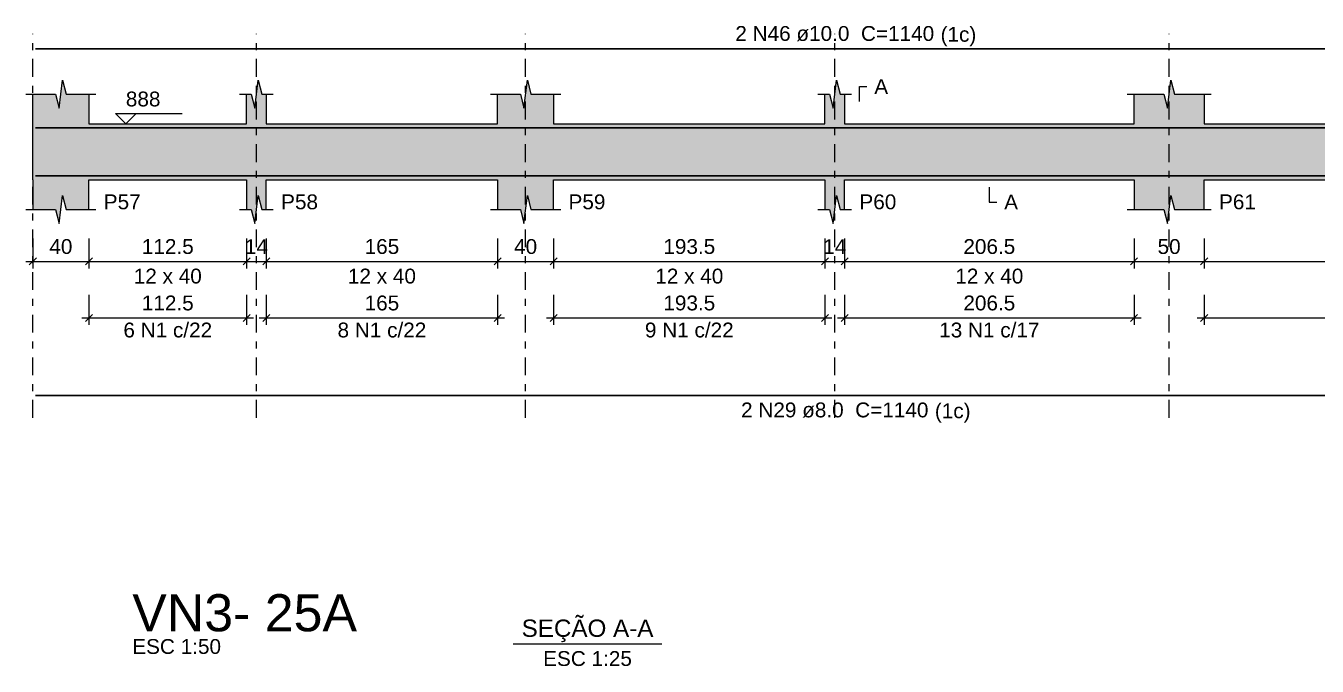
# Model space of a CAD drawing. Header units: millimetres. Extents: x -8 to 605, y -494 to 220.
# Drawn here: x 249.85 to 268.28, y -482.57 to -473.44 of the extents above; entities that cross this region are included whole.
import ezdxf

# ---------------------------------------------------------------- set-up
doc = ezdxf.new("R2010")
doc.units = ezdxf.units.MM
doc.header["$MEASUREMENT"] = 0
doc.linetypes.add('DASHDOT', pattern=[2.54, 1.27, -0.635, 0, -0.635])
doc.linetypes.add('NULL', pattern=[0])
for name, color, linetype, lineweight in [('Descrição da armadura', 7, 'Continuous', 0), ('DT-Barras na forma', 7, 'Continuous', 30), ('DT-Barras rebatidas', 7, 'Continuous', 30), ('DT-Cotas', 7, 'Continuous', 5), ('DT-Forma', 5, 'Continuous', 5), ('DT-Hachura forma vigas', 252, 'Continuous', 5), ('DT-Pontilhado', 9, 'DASHDOT', 5), ('DT-Textos', 7, 'Continuous', 5), ('DT-Título', 5, 'Continuous', 20)]:
    doc.layers.add(name, color=color, linetype=linetype, lineweight=lineweight)
doc.styles.add('Arial', font='arial.ttf')
doc.dimstyles.new('UM_50.000000', dxfattribs={"dimtxt": 0.18, "dimasz": 0.1, "dimexe": 0.1, "dimexo": 0.2, "dimgap": 0, "dimtad": 1, "dimtih": 1, "dimtoh": 1, "dimdec": 1, "dimlfac": 50, "dimzin": 0, "dimdsep": 46, "dimtxsty": 'Standard', "dimcen": 0.09, "dimdle": 0.1, "dimadec": 1, "dimazin": 2, "dimtfac": 1, "dimtdec": 4, "dimtofl": 0, "dimtmove": 0, "dimatfit": 3, "dimfxl": 1, "dimtolj": 1, "dimarcsym": 0})

# ---------------------------------------------------------------- blocks, each defined once
blk = doc.blocks.new('_Oblique')
at = {"color": 0, "linetype": 'ByBlock', "lineweight": -2}
blk.add_line((-0.5, -0.5), (0.5, 0.5), dxfattribs=at)
blk = doc.blocks.new('*D4621')
at = {"layer": 'Defpoints', "color": 0, "transparency": 16777216}
for p in [(249.953, -476.269), (250.753, -476.269), (250.753, -476.799)]:
    blk.add_point(p, dxfattribs=at)
at = {"layer": 'DT-Cotas', "color": 0, "lineweight": -2, "transparency": 16777216}
for p, q in [((249.953, -476.469), (249.953, -476.899)), ((250.753, -476.469), (250.753, -476.899)), ((249.853, -476.799), (250.853, -476.799))]:
    blk.add_line(p, q, dxfattribs=at)
at = {"layer": 'DT-Cotas', "color": 0, "lineweight": -2, "transparency": 16777216, "xscale": 0.1, "yscale": 0.1, "zscale": 0.1, "rotation": 180}
blk.add_blockref('_Oblique', (249.953, -476.799), dxfattribs=at)
at = {"layer": 'DT-Cotas', "color": 0, "lineweight": -2, "transparency": 16777216, "xscale": 0.1, "yscale": 0.1, "zscale": 0.1}
blk.add_blockref('_Oblique', (250.753, -476.799), dxfattribs=at)
at = {"layer": 'DT-Cotas', "color": 7, "transparency": 16777216, "insert": (250.353, -476.587), "char_height": 0.2118, "attachment_point": 5, "rotation": 0.0057, "style": 'Arial'}
blk.add_mtext('\\A1;40', dxfattribs=at)
blk = doc.blocks.new('*D4622')
at = {"layer": 'Defpoints', "color": 0, "transparency": 16777216}
for p in [(250.753, -476.269), (253.003, -476.269), (253.003, -476.799)]:
    blk.add_point(p, dxfattribs=at)
at = {"layer": 'DT-Cotas', "color": 0, "lineweight": -2, "transparency": 16777216}
for p, q in [((250.753, -476.469), (250.753, -476.899)), ((253.003, -476.469), (253.003, -476.899)), ((250.653, -476.799), (253.103, -476.799))]:
    blk.add_line(p, q, dxfattribs=at)
at = {"layer": 'DT-Cotas', "color": 0, "lineweight": -2, "transparency": 16777216, "xscale": 0.1, "yscale": 0.1, "zscale": 0.1, "rotation": 180}
blk.add_blockref('_Oblique', (250.753, -476.799), dxfattribs=at)
at = {"layer": 'DT-Cotas', "color": 0, "lineweight": -2, "transparency": 16777216, "xscale": 0.1, "yscale": 0.1, "zscale": 0.1}
blk.add_blockref('_Oblique', (253.003, -476.799), dxfattribs=at)
at = {"layer": 'DT-Cotas', "color": 7, "transparency": 16777216, "insert": (251.878, -476.587), "char_height": 0.2118, "attachment_point": 5, "rotation": 0.0057, "style": 'Arial'}
blk.add_mtext('\\A1;112.5', dxfattribs=at)
blk = doc.blocks.new('*D4623')
at = {"layer": 'Defpoints', "color": 0, "transparency": 16777216}
for p in [(253.003, -476.269), (253.283, -476.269), (253.283, -476.799)]:
    blk.add_point(p, dxfattribs=at)
at = {"layer": 'DT-Cotas', "color": 0, "lineweight": -2, "transparency": 16777216}
for p, q in [((253.003, -476.469), (253.003, -476.899)), ((253.283, -476.469), (253.283, -476.899)), ((252.903, -476.799), (253.383, -476.799))]:
    blk.add_line(p, q, dxfattribs=at)
at = {"layer": 'DT-Cotas', "color": 0, "lineweight": -2, "transparency": 16777216, "xscale": 0.1, "yscale": 0.1, "zscale": 0.1, "rotation": 180}
blk.add_blockref('_Oblique', (253.003, -476.799), dxfattribs=at)
at = {"layer": 'DT-Cotas', "color": 0, "lineweight": -2, "transparency": 16777216, "xscale": 0.1, "yscale": 0.1, "zscale": 0.1}
blk.add_blockref('_Oblique', (253.283, -476.799), dxfattribs=at)
at = {"layer": 'DT-Cotas', "color": 7, "transparency": 16777216, "insert": (253.143, -476.587), "char_height": 0.2118, "attachment_point": 5, "rotation": 0.0057, "style": 'Arial'}
blk.add_mtext('\\A1;14', dxfattribs=at)
blk = doc.blocks.new('*D4624')
at = {"layer": 'Defpoints', "color": 0, "transparency": 16777216}
for p in [(253.283, -476.269), (256.583, -476.269), (256.583, -476.799)]:
    blk.add_point(p, dxfattribs=at)
at = {"layer": 'DT-Cotas', "color": 0, "lineweight": -2, "transparency": 16777216}
for p, q in [((253.283, -476.469), (253.283, -476.899)), ((256.583, -476.469), (256.583, -476.899)), ((253.183, -476.799), (256.683, -476.799))]:
    blk.add_line(p, q, dxfattribs=at)
at = {"layer": 'DT-Cotas', "color": 0, "lineweight": -2, "transparency": 16777216, "xscale": 0.1, "yscale": 0.1, "zscale": 0.1, "rotation": 180}
blk.add_blockref('_Oblique', (253.283, -476.799), dxfattribs=at)
at = {"layer": 'DT-Cotas', "color": 0, "lineweight": -2, "transparency": 16777216, "xscale": 0.1, "yscale": 0.1, "zscale": 0.1}
blk.add_blockref('_Oblique', (256.583, -476.799), dxfattribs=at)
at = {"layer": 'DT-Cotas', "color": 7, "transparency": 16777216, "insert": (254.933, -476.587), "char_height": 0.2118, "attachment_point": 5, "style": 'Arial'}
blk.add_mtext('\\A1;165', dxfattribs=at)
blk = doc.blocks.new('*D4625')
at = {"layer": 'Defpoints', "color": 0, "transparency": 16777216}
for p in [(256.583, -476.269), (257.383, -476.269), (257.383, -476.799)]:
    blk.add_point(p, dxfattribs=at)
at = {"layer": 'DT-Cotas', "color": 0, "lineweight": -2, "transparency": 16777216}
for p, q in [((256.583, -476.469), (256.583, -476.899)), ((257.383, -476.469), (257.383, -476.899)), ((256.483, -476.799), (257.483, -476.799))]:
    blk.add_line(p, q, dxfattribs=at)
at = {"layer": 'DT-Cotas', "color": 0, "lineweight": -2, "transparency": 16777216, "xscale": 0.1, "yscale": 0.1, "zscale": 0.1, "rotation": 180}
blk.add_blockref('_Oblique', (256.583, -476.799), dxfattribs=at)
at = {"layer": 'DT-Cotas', "color": 0, "lineweight": -2, "transparency": 16777216, "xscale": 0.1, "yscale": 0.1, "zscale": 0.1}
blk.add_blockref('_Oblique', (257.383, -476.799), dxfattribs=at)
at = {"layer": 'DT-Cotas', "color": 7, "transparency": 16777216, "insert": (256.983, -476.587), "char_height": 0.2118, "attachment_point": 5, "rotation": 0.0057, "style": 'Arial'}
blk.add_mtext('\\A1;40', dxfattribs=at)
blk = doc.blocks.new('*D4626')
at = {"layer": 'Defpoints', "color": 0, "transparency": 16777216}
for p in [(257.383, -476.269), (261.253, -476.269), (261.253, -476.799)]:
    blk.add_point(p, dxfattribs=at)
at = {"layer": 'DT-Cotas', "color": 0, "lineweight": -2, "transparency": 16777216}
for p, q in [((257.383, -476.469), (257.383, -476.899)), ((261.253, -476.469), (261.253, -476.899)), ((257.283, -476.799), (261.353, -476.799))]:
    blk.add_line(p, q, dxfattribs=at)
at = {"layer": 'DT-Cotas', "color": 0, "lineweight": -2, "transparency": 16777216, "xscale": 0.1, "yscale": 0.1, "zscale": 0.1, "rotation": 180}
blk.add_blockref('_Oblique', (257.383, -476.799), dxfattribs=at)
at = {"layer": 'DT-Cotas', "color": 0, "lineweight": -2, "transparency": 16777216, "xscale": 0.1, "yscale": 0.1, "zscale": 0.1}
blk.add_blockref('_Oblique', (261.253, -476.799), dxfattribs=at)
at = {"layer": 'DT-Cotas', "color": 7, "transparency": 16777216, "insert": (259.318, -476.587), "char_height": 0.2118, "attachment_point": 5, "rotation": 0.0057, "style": 'Arial'}
blk.add_mtext('\\A1;193.5', dxfattribs=at)
blk = doc.blocks.new('*D4627')
at = {"layer": 'Defpoints', "color": 0, "transparency": 16777216}
for p in [(261.253, -476.269), (261.533, -476.269), (261.533, -476.799)]:
    blk.add_point(p, dxfattribs=at)
at = {"layer": 'DT-Cotas', "color": 0, "lineweight": -2, "transparency": 16777216}
for p, q in [((261.253, -476.469), (261.253, -476.899)), ((261.533, -476.469), (261.533, -476.899)), ((261.153, -476.799), (261.633, -476.799))]:
    blk.add_line(p, q, dxfattribs=at)
at = {"layer": 'DT-Cotas', "color": 0, "lineweight": -2, "transparency": 16777216, "xscale": 0.1, "yscale": 0.1, "zscale": 0.1, "rotation": 180}
blk.add_blockref('_Oblique', (261.253, -476.799), dxfattribs=at)
at = {"layer": 'DT-Cotas', "color": 0, "lineweight": -2, "transparency": 16777216, "xscale": 0.1, "yscale": 0.1, "zscale": 0.1}
blk.add_blockref('_Oblique', (261.533, -476.799), dxfattribs=at)
at = {"layer": 'DT-Cotas', "color": 7, "transparency": 16777216, "insert": (261.393, -476.587), "char_height": 0.2118, "attachment_point": 5, "rotation": 0.0057, "style": 'Arial'}
blk.add_mtext('\\A1;14', dxfattribs=at)
blk = doc.blocks.new('*D4628')
at = {"layer": 'Defpoints', "color": 0, "transparency": 16777216}
for p in [(261.533, -476.269), (265.663, -476.269), (265.663, -476.799)]:
    blk.add_point(p, dxfattribs=at)
at = {"layer": 'DT-Cotas', "color": 0, "lineweight": -2, "transparency": 16777216}
for p, q in [((261.533, -476.469), (261.533, -476.899)), ((265.663, -476.469), (265.663, -476.899)), ((261.433, -476.799), (265.763, -476.799))]:
    blk.add_line(p, q, dxfattribs=at)
at = {"layer": 'DT-Cotas', "color": 0, "lineweight": -2, "transparency": 16777216, "xscale": 0.1, "yscale": 0.1, "zscale": 0.1, "rotation": 180}
blk.add_blockref('_Oblique', (261.533, -476.799), dxfattribs=at)
at = {"layer": 'DT-Cotas', "color": 0, "lineweight": -2, "transparency": 16777216, "xscale": 0.1, "yscale": 0.1, "zscale": 0.1}
blk.add_blockref('_Oblique', (265.663, -476.799), dxfattribs=at)
at = {"layer": 'DT-Cotas', "color": 7, "transparency": 16777216, "insert": (263.598, -476.587), "char_height": 0.2118, "attachment_point": 5, "style": 'Arial'}
blk.add_mtext('\\A1;206.5', dxfattribs=at)
blk = doc.blocks.new('*D4629')
at = {"layer": 'Defpoints', "color": 0, "transparency": 16777216}
for p in [(265.663, -476.269), (266.663, -476.269), (266.663, -476.799)]:
    blk.add_point(p, dxfattribs=at)
at = {"layer": 'DT-Cotas', "color": 0, "lineweight": -2, "transparency": 16777216}
for p, q in [((265.663, -476.469), (265.663, -476.899)), ((266.663, -476.469), (266.663, -476.899)), ((265.563, -476.799), (266.763, -476.799))]:
    blk.add_line(p, q, dxfattribs=at)
at = {"layer": 'DT-Cotas', "color": 0, "lineweight": -2, "transparency": 16777216, "xscale": 0.1, "yscale": 0.1, "zscale": 0.1, "rotation": 180}
blk.add_blockref('_Oblique', (265.663, -476.799), dxfattribs=at)
at = {"layer": 'DT-Cotas', "color": 0, "lineweight": -2, "transparency": 16777216, "xscale": 0.1, "yscale": 0.1, "zscale": 0.1}
blk.add_blockref('_Oblique', (266.663, -476.799), dxfattribs=at)
at = {"layer": 'DT-Cotas', "color": 7, "transparency": 16777216, "insert": (266.163, -476.587), "char_height": 0.2118, "attachment_point": 5, "rotation": 0.0057, "style": 'Arial'}
blk.add_mtext('\\A1;50', dxfattribs=at)
blk = doc.blocks.new('*D4630')
at = {"layer": 'Defpoints', "color": 0, "transparency": 16777216}
for p in [(266.663, -476.269), (271.833, -476.269), (271.833, -476.799)]:
    blk.add_point(p, dxfattribs=at)
at = {"layer": 'DT-Cotas', "color": 0, "lineweight": -2, "transparency": 16777216}
for p, q in [((266.663, -476.469), (266.663, -476.899)), ((271.833, -476.469), (271.833, -476.899)), ((266.563, -476.799), (271.933, -476.799))]:
    blk.add_line(p, q, dxfattribs=at)
at = {"layer": 'DT-Cotas', "color": 0, "lineweight": -2, "transparency": 16777216, "xscale": 0.1, "yscale": 0.1, "zscale": 0.1, "rotation": 180}
blk.add_blockref('_Oblique', (266.663, -476.799), dxfattribs=at)
at = {"layer": 'DT-Cotas', "color": 0, "lineweight": -2, "transparency": 16777216, "xscale": 0.1, "yscale": 0.1, "zscale": 0.1}
blk.add_blockref('_Oblique', (271.833, -476.799), dxfattribs=at)
at = {"layer": 'DT-Cotas', "color": 7, "transparency": 16777216, "insert": (269.248, -476.587), "char_height": 0.2118, "attachment_point": 5, "rotation": 0.0057, "style": 'Arial'}
blk.add_mtext('\\A1;258.5', dxfattribs=at)
blk = doc.blocks.new('*D4634')
at = {"layer": 'Defpoints', "color": 0, "transparency": 16777216}
for p in [(250.753, -477.074), (253.003, -477.074), (253.003, -477.604)]:
    blk.add_point(p, dxfattribs=at)
at = {"layer": 'DT-Cotas', "color": 0, "lineweight": -2, "transparency": 16777216}
for p, q in [((250.753, -477.274), (250.753, -477.704)), ((253.003, -477.274), (253.003, -477.704)), ((250.653, -477.604), (253.103, -477.604))]:
    blk.add_line(p, q, dxfattribs=at)
at = {"layer": 'DT-Cotas', "color": 0, "lineweight": -2, "transparency": 16777216, "xscale": 0.1, "yscale": 0.1, "zscale": 0.1, "rotation": 180}
blk.add_blockref('_Oblique', (250.753, -477.604), dxfattribs=at)
at = {"layer": 'DT-Cotas', "color": 0, "lineweight": -2, "transparency": 16777216, "xscale": 0.1, "yscale": 0.1, "zscale": 0.1}
blk.add_blockref('_Oblique', (253.003, -477.604), dxfattribs=at)
at = {"layer": 'DT-Cotas', "color": 7, "transparency": 16777216, "insert": (251.878, -477.392), "char_height": 0.2118, "attachment_point": 5, "rotation": 0.0057, "style": 'Arial'}
blk.add_mtext('\\A1;112.5', dxfattribs=at)
blk = doc.blocks.new('*D4635')
at = {"layer": 'Defpoints', "color": 0, "transparency": 16777216}
for p in [(253.283, -477.074), (256.583, -477.074), (256.583, -477.604)]:
    blk.add_point(p, dxfattribs=at)
at = {"layer": 'DT-Cotas', "color": 0, "lineweight": -2, "transparency": 16777216}
for p, q in [((253.283, -477.274), (253.283, -477.704)), ((256.583, -477.274), (256.583, -477.704)), ((253.183, -477.604), (256.683, -477.604))]:
    blk.add_line(p, q, dxfattribs=at)
at = {"layer": 'DT-Cotas', "color": 0, "lineweight": -2, "transparency": 16777216, "xscale": 0.1, "yscale": 0.1, "zscale": 0.1, "rotation": 180}
blk.add_blockref('_Oblique', (253.283, -477.604), dxfattribs=at)
at = {"layer": 'DT-Cotas', "color": 0, "lineweight": -2, "transparency": 16777216, "xscale": 0.1, "yscale": 0.1, "zscale": 0.1}
blk.add_blockref('_Oblique', (256.583, -477.604), dxfattribs=at)
at = {"layer": 'DT-Cotas', "color": 7, "transparency": 16777216, "insert": (254.933, -477.392), "char_height": 0.2118, "attachment_point": 5, "style": 'Arial'}
blk.add_mtext('\\A1;165', dxfattribs=at)
blk = doc.blocks.new('*D4636')
at = {"layer": 'Defpoints', "color": 0, "transparency": 16777216}
for p in [(257.383, -477.074), (261.253, -477.074), (261.253, -477.604)]:
    blk.add_point(p, dxfattribs=at)
at = {"layer": 'DT-Cotas', "color": 0, "lineweight": -2, "transparency": 16777216}
for p, q in [((257.383, -477.274), (257.383, -477.704)), ((261.253, -477.274), (261.253, -477.704)), ((257.283, -477.604), (261.353, -477.604))]:
    blk.add_line(p, q, dxfattribs=at)
at = {"layer": 'DT-Cotas', "color": 0, "lineweight": -2, "transparency": 16777216, "xscale": 0.1, "yscale": 0.1, "zscale": 0.1, "rotation": 180}
blk.add_blockref('_Oblique', (257.383, -477.604), dxfattribs=at)
at = {"layer": 'DT-Cotas', "color": 0, "lineweight": -2, "transparency": 16777216, "xscale": 0.1, "yscale": 0.1, "zscale": 0.1}
blk.add_blockref('_Oblique', (261.253, -477.604), dxfattribs=at)
at = {"layer": 'DT-Cotas', "color": 7, "transparency": 16777216, "insert": (259.318, -477.392), "char_height": 0.2118, "attachment_point": 5, "rotation": 0.0057, "style": 'Arial'}
blk.add_mtext('\\A1;193.5', dxfattribs=at)
blk = doc.blocks.new('*D4637')
at = {"layer": 'Defpoints', "color": 0, "transparency": 16777216}
for p in [(261.533, -477.074), (265.663, -477.074), (265.663, -477.604)]:
    blk.add_point(p, dxfattribs=at)
at = {"layer": 'DT-Cotas', "color": 0, "lineweight": -2, "transparency": 16777216}
for p, q in [((261.533, -477.274), (261.533, -477.704)), ((265.663, -477.274), (265.663, -477.704)), ((261.433, -477.604), (265.763, -477.604))]:
    blk.add_line(p, q, dxfattribs=at)
at = {"layer": 'DT-Cotas', "color": 0, "lineweight": -2, "transparency": 16777216, "xscale": 0.1, "yscale": 0.1, "zscale": 0.1, "rotation": 180}
blk.add_blockref('_Oblique', (261.533, -477.604), dxfattribs=at)
at = {"layer": 'DT-Cotas', "color": 0, "lineweight": -2, "transparency": 16777216, "xscale": 0.1, "yscale": 0.1, "zscale": 0.1}
blk.add_blockref('_Oblique', (265.663, -477.604), dxfattribs=at)
at = {"layer": 'DT-Cotas', "color": 7, "transparency": 16777216, "insert": (263.598, -477.392), "char_height": 0.2118, "attachment_point": 5, "style": 'Arial'}
blk.add_mtext('\\A1;206.5', dxfattribs=at)
blk = doc.blocks.new('*D4638')
at = {"layer": 'Defpoints', "color": 0, "transparency": 16777216}
for p in [(266.663, -477.074), (271.833, -477.074), (271.833, -477.604)]:
    blk.add_point(p, dxfattribs=at)
at = {"layer": 'DT-Cotas', "color": 0, "lineweight": -2, "transparency": 16777216}
for p, q in [((266.663, -477.274), (266.663, -477.704)), ((271.833, -477.274), (271.833, -477.704)), ((266.563, -477.604), (271.933, -477.604))]:
    blk.add_line(p, q, dxfattribs=at)
at = {"layer": 'DT-Cotas', "color": 0, "lineweight": -2, "transparency": 16777216, "xscale": 0.1, "yscale": 0.1, "zscale": 0.1, "rotation": 180}
blk.add_blockref('_Oblique', (266.663, -477.604), dxfattribs=at)
at = {"layer": 'DT-Cotas', "color": 0, "lineweight": -2, "transparency": 16777216, "xscale": 0.1, "yscale": 0.1, "zscale": 0.1}
blk.add_blockref('_Oblique', (271.833, -477.604), dxfattribs=at)
at = {"layer": 'DT-Cotas', "color": 7, "transparency": 16777216, "insert": (269.248, -477.392), "char_height": 0.2118, "attachment_point": 5, "rotation": 0.0057, "style": 'Arial'}
blk.add_mtext('\\A1;258.5', dxfattribs=at)

msp = doc.modelspace()

# ---------------------------------------------------------------- hatches: boundary and pattern name
at = {"layer": 'DT-Hachura forma vigas', "linetype": 'Continuous'}
msp.add_hatch(color=252, dxfattribs=at).paths.add_polyline_path([(272.833, -476.0575), (272.833, -475.6339), (272.833, -474.8339), (272.833, -474.4103), (272.408, -474.4103), (272.358, -474.2103), (272.308, -474.6103), (272.258, -474.4103), (271.833, -474.4103), (271.833, -474.8339), (266.663, -474.8339), (266.663, -474.4103), (266.238, -474.4103), (266.188, -474.2103), (266.138, -474.6103), (266.088, -474.4103), (265.663, -474.4103), (265.663, -474.8339), (261.533, -474.8339), (261.533, -474.4103), (261.468, -474.4103), (261.418, -474.2103), (261.368, -474.6103), (261.318, -474.4103), (261.253, -474.4103), (261.253, -474.8339), (257.383, -474.8339), (257.383, -474.4103), (257.058, -474.4103), (257.008, -474.2103), (256.958, -474.6103), (256.908, -474.4103), (256.583, -474.4103), (256.583, -474.8339), (253.283, -474.8339), (253.283, -474.4103), (253.218, -474.4103), (253.168, -474.2103), (253.118, -474.6103), (253.068, -474.4103), (253.003, -474.4103), (253.003, -474.8339), (250.753, -474.8339), (250.753, -474.4103), (250.428, -474.4103), (250.378, -474.2103), (250.328, -474.6103), (250.278, -474.4103), (249.953, -474.4103), (249.953, -474.8339), (249.953, -475.6339), (249.953, -476.0575), (250.278, -476.0575), (250.328, -476.2575), (250.378, -475.8575), (250.428, -476.0575), (250.753, -476.0575), (250.753, -475.6339), (253.003, -475.6339), (253.003, -476.0575), (253.068, -476.0575), (253.118, -476.2575), (253.168, -475.8575), (253.218, -476.0575), (253.283, -476.0575), (253.283, -475.6339), (256.583, -475.6339), (256.583, -476.0575), (256.908, -476.0575), (256.958, -476.2575), (257.008, -475.8575), (257.058, -476.0575), (257.383, -476.0575), (257.383, -475.6339), (261.253, -475.6339), (261.253, -476.0575), (261.318, -476.0575), (261.368, -476.2575), (261.418, -475.8575), (261.468, -476.0575), (261.533, -476.0575), (261.533, -475.6339), (265.663, -475.6339), (265.663, -476.0575), (266.088, -476.0575), (266.138, -476.2575), (266.188, -475.8575), (266.238, -476.0575), (266.663, -476.0575), (266.663, -475.6339), (271.833, -475.6339), (271.833, -476.0575), (272.258, -476.0575), (272.308, -476.2575), (272.358, -475.8575), (272.408, -476.0575), (272.833, -476.0575)])

# ---------------------------------------------------------------- linework, layer by layer
at = {"layer": 'DT-Barras na forma'}
for points in [[(249.993, -474.8939), (272.7931, -474.8939)], [(249.993, -475.5759), (272.7931, -475.5759)]]:
    msp.add_lwpolyline(points, dxfattribs=at)
at = {"layer": 'DT-Barras rebatidas'}
for points in [[(249.993, -473.7643), (272.7931, -473.7643)], [(249.993, -478.7105), (272.7931, -478.7105)]]:
    msp.add_lwpolyline(points, dxfattribs=at)
at = {"layer": 'DT-Forma'}
for p, q in [((250.328, -474.6103), (250.378, -474.2103)), ((250.378, -474.2103), (250.428, -474.4103)), ((253.1181, -474.6103), (253.1681, -474.2103)), ((253.1681, -474.2103), (253.2181, -474.4103)), ((256.9581, -474.6103), (257.0081, -474.2103)), ((257.0081, -474.2103), (257.0581, -474.4103)), ((261.3681, -474.6103), (261.4181, -474.2103)), ((261.4181, -474.2103), (261.4681, -474.4103)), ((266.1381, -474.6103), (266.1881, -474.2103)), ((266.1881, -474.2103), (266.2381, -474.4103)), ((249.853, -474.4103), (250.278, -474.4103)), ((249.953, -474.8339), (249.953, -474.4103)), ((250.278, -474.4103), (250.328, -474.6103)), ((250.428, -474.4103), (250.853, -474.4103)), ((250.753, -474.4103), (250.753, -474.8339)), ((252.9031, -474.4103), (253.0681, -474.4103)), ((253.0031, -474.8339), (253.0031, -474.4103)), ((253.0681, -474.4103), (253.1181, -474.6103)), ((253.2181, -474.4103), (253.3831, -474.4103)), ((253.2831, -474.4103), (253.2831, -474.8339)), ((256.483, -474.4103), (256.9081, -474.4103)), ((256.583, -474.8339), (256.583, -474.4103)), ((256.9081, -474.4103), (256.9581, -474.6103)), ((257.0581, -474.4103), (257.4831, -474.4103)), ((257.3831, -474.4103), (257.3831, -474.8339)), ((261.1531, -474.4103), (261.3181, -474.4103)), ((261.2531, -474.8339), (261.2531, -474.4103)), ((261.3181, -474.4103), (261.3681, -474.6103)), ((261.4681, -474.4103), (261.6331, -474.4103)), ((261.5331, -474.4103), (261.5331, -474.8339)), ((265.5631, -474.4103), (266.0881, -474.4103)), ((265.6631, -474.8339), (265.6631, -474.4103)), ((266.0881, -474.4103), (266.1381, -474.6103)), ((266.2381, -474.4103), (266.7631, -474.4103)), ((266.6631, -474.4103), (266.6631, -474.8339)), ((250.7531, -474.8339), (253.0031, -474.8339)), ((253.2831, -474.8339), (256.583, -474.8339)), ((257.3831, -474.8339), (261.2531, -474.8339)), ((261.5331, -474.8339), (265.6631, -474.8339)), ((266.6631, -474.8339), (271.8331, -474.8339)), ((249.953, -475.6339), (249.953, -476.0575)), ((250.7531, -476.0575), (250.7531, -475.6339)), ((250.7531, -475.6339), (253.0031, -475.6339)), ((253.0031, -475.6339), (253.0031, -476.0575)), ((253.2831, -476.0575), (253.2831, -475.6339)), ((253.2831, -475.6339), (256.583, -475.6339)), ((256.583, -475.6339), (256.583, -476.0575)), ((257.3831, -476.0575), (257.3831, -475.6339)), ((257.3831, -475.6339), (261.2531, -475.6339)), ((261.2531, -475.6339), (261.2531, -476.0575)), ((261.5331, -476.0575), (261.5331, -475.6339)), ((261.5331, -475.6339), (265.6631, -475.6339)), ((265.6631, -475.6339), (265.6631, -476.0575)), ((266.6631, -476.0575), (266.6631, -475.6339)), ((266.6631, -475.6339), (271.8331, -475.6339)), ((250.3281, -476.2575), (250.3781, -475.8575)), ((250.3781, -475.8575), (250.4281, -476.0575)), ((253.1181, -476.2575), (253.1681, -475.8575)), ((253.1681, -475.8575), (253.2181, -476.0575)), ((256.9581, -476.2575), (257.0081, -475.8575)), ((257.0081, -475.8575), (257.0581, -476.0575)), ((261.3681, -476.2575), (261.4181, -475.8575)), ((261.4181, -475.8575), (261.4681, -476.0575)), ((266.1381, -476.2575), (266.1881, -475.8575)), ((266.1881, -475.8575), (266.2381, -476.0575)), ((249.853, -476.0575), (250.2781, -476.0575)), ((250.2781, -476.0575), (250.3281, -476.2575)), ((250.4281, -476.0575), (250.8531, -476.0575)), ((252.9031, -476.0575), (253.0681, -476.0575)), ((253.0681, -476.0575), (253.1181, -476.2575)), ((253.2181, -476.0575), (253.3831, -476.0575)), ((256.483, -476.0575), (256.9081, -476.0575)), ((256.9081, -476.0575), (256.9581, -476.2575)), ((257.0581, -476.0575), (257.4831, -476.0575)), ((261.1531, -476.0575), (261.3181, -476.0575)), ((261.3181, -476.0575), (261.3681, -476.2575)), ((261.4681, -476.0575), (261.6331, -476.0575)), ((265.5631, -476.0575), (266.0881, -476.0575)), ((266.0881, -476.0575), (266.1381, -476.2575)), ((266.2381, -476.0575), (266.7631, -476.0575))]:
    msp.add_line(p, q, dxfattribs=at)
at = {"layer": 'DT-Forma', "linetype": 'Continuous'}
msp.add_line((249.953, -475.6339), (249.953, -474.8339), dxfattribs=at)
at = {"layer": 'DT-Pontilhado', "ltscale": 0.2}
for p, q in [((249.953, -479.0282), (249.953, -473.5525)), ((253.1431, -479.0282), (253.1431, -473.5525)), ((256.9831, -479.0282), (256.9831, -473.5525)), ((261.3931, -479.0282), (261.3931, -473.5525)), ((266.1631, -479.0282), (266.1631, -473.5525))]:
    msp.add_line(p, q, dxfattribs=at)
at = {"layer": 'DT-Textos'}
msp.add_line((256.8073, -482.2537), (258.9253, -482.2537), dxfattribs=at)
for points in [[(261.7449, -474.5162), (261.7449, -474.3044), (261.8508, -474.3044)], [(251.4281, -474.6856), (251.2798, -474.8339), (251.1316, -474.6856), (252.0847, -474.6856)], [(263.5981, -475.7398), (263.5981, -475.9516), (263.704, -475.9516)]]:
    msp.add_lwpolyline(points, dxfattribs=at)

# ---------------------------------------------------------------- texts
at = {"layer": 'Descrição da armadura', "linetype": 'NULL', "char_height": 0.2118, "attachment_point": 8, "line_spacing_factor": 0.9, "style": 'Arial'}
for s, insert, width in [('2 N46 ø10.0  C=1140', (261.393, -473.658), 5.673722), ('6 N1 c/22', (251.8781, -477.8853), 2.53256), ('8 N1 c/22', (254.9331, -477.8853), 2.53256), ('9 N1 c/22', (259.3181, -477.8853), 2.53256), ('13 N1 c/17', (263.5981, -477.8853), 2.86156), ('2 N29 ø8.0  C=1140', (261.393, -479.028), 5.344721)]:
    msp.add_mtext(s, dxfattribs=dict(at, insert=insert, width=width))
at = {"layer": 'DT-Textos', "linetype": 'NULL', "line_spacing_factor": 0.798, "style": 'Arial'}
for s, insert, char_height, width, attachment_point in [('(1c)', (262.903, -473.7279), 0.2118, 1.018965, 7), ('A', (261.957, -474.41), 0.2118, 0.394865, 7), ('888', (251.28, -474.59), 0.2118, 0.987001, 7), ('P57', (250.965, -476.057), 0.2118, 1.052866, 7), ('P58', (253.495, -476.057), 0.2118, 1.052866, 7), ('P59', (257.595, -476.057), 0.2118, 1.052866, 7), ('P60', (261.745, -476.057), 0.2118, 1.052866, 7), ('P61', (266.875, -476.057), 0.2118, 1.052866, 7), ('A', (263.81, -476.057), 0.2118, 0.394865, 7), ('12 x 40', (251.878, -477.116), 0.2118, 1.940747, 8), ('12 x 40', (254.933, -477.116), 0.2118, 1.940747, 8), ('12 x 40', (259.318, -477.116), 0.2118, 1.940747, 8), ('12 x 40', (263.598, -477.116), 0.2118, 1.940747, 8), ('(1c)', (262.821, -479.0979), 0.2118, 1.018965, 7), ('SEÇÃO A-A', (257.8663, -482.2296), 0.2471, 3.760741, 8), ('ESC 1:50', (251.3713, -482.3997), 0.2118, 2.532883, 7), ('ESC 1:25', (257.8663, -482.5717), 0.2118, 2.532883, 8)]:
    msp.add_mtext(s, dxfattribs=dict(at, insert=insert, char_height=char_height, width=width, attachment_point=attachment_point))
at = {"layer": 'DT-Título', "linetype": 'NULL', "insert": (251.3713, -482.0819), "char_height": 0.5295, "width": 5.426568, "attachment_point": 7, "line_spacing_factor": 0.798, "style": 'Arial'}
msp.add_mtext('VN3- 25A ', dxfattribs=at)

# ---------------------------------------------------------------- dimensions: what is measured, and where the dimension line sits
at = {"layer": 'DT-Cotas'}
for base, p1, p2, picture, middle in [((250.7531, -476.7988), (249.953, -476.2693), (250.7531, -476.2693), '*D4621', (250.3531, -476.587)), ((253.0031, -476.7988), (250.7531, -476.2693), (253.0031, -476.2693), '*D4622', (251.8781, -476.587)), ((253.2831, -476.7988), (253.0031, -476.2693), (253.2831, -476.2693), '*D4623', (253.1431, -476.587)), ((257.3831, -476.7988), (256.583, -476.2693), (257.3831, -476.2693), '*D4625', (256.9831, -476.587)), ((261.2531, -476.7988), (257.3831, -476.2693), (261.2531, -476.2693), '*D4626', (259.3181, -476.587)), ((261.5331, -476.7988), (261.2531, -476.2693), (261.5331, -476.2693), '*D4627', (261.3931, -476.587)), ((266.6631, -476.7988), (265.6631, -476.2693), (266.6631, -476.2693), '*D4629', (266.1631, -476.587)), ((271.8331, -476.7988), (266.6631, -476.2693), (271.8331, -476.2693), '*D4630', (269.2481, -476.587)), ((253.0031, -477.6036), (250.7531, -477.0741), (253.0031, -477.0741), '*D4634', (251.8781, -477.3918)), ((261.2531, -477.6036), (257.3831, -477.0741), (261.2531, -477.0741), '*D4636', (259.3181, -477.3918)), ((271.8331, -477.6036), (266.6631, -477.0741), (271.8331, -477.0741), '*D4638', (269.2481, -477.3918))]:
    dim = msp.add_linear_dim(base=base, p1=p1, p2=p2, dimstyle='UM_50.000000', override={"dimtxt": 0.2118, "dimasz": 0.1, "dimexe": 0.1, "dimexo": 0.2, "dimtad": 1, "dimtih": 0, "dimtoh": 0, "dimdec": 1, "dimlfac": 50, "dimzin": 8, "dimtxsty": 'Arial', "dimblk": 'Oblique', "dimblk1": 'Oblique', "dimblk2": 'Oblique', "dimsah": 1, "dimdle": 0.1, "dimse1": 0, "dimse2": 0, "dimclrt": 7, "dimadec": 1, "dimazin": 3, "dimtmove": 2, "dimldrblk": 'Oblique'}, dxfattribs=at)
    dim.commit()
    dim.dimension.update_dxf_attribs({"geometry": picture, "text_midpoint": middle, "dimtype": 160, "text_rotation": 0.00573})
for base, p1, p2, picture, middle in [((256.583, -476.7988), (253.2831, -476.2693), (256.583, -476.2693), '*D4624', (254.9331, -476.587)), ((265.6631, -476.7988), (261.5331, -476.2693), (265.6631, -476.2693), '*D4628', (263.5981, -476.587)), ((256.583, -477.6036), (253.2831, -477.0741), (256.583, -477.0741), '*D4635', (254.9331, -477.3918)), ((265.6631, -477.6036), (261.5331, -477.0741), (265.6631, -477.0741), '*D4637', (263.5981, -477.3918))]:
    dim = msp.add_linear_dim(base=base, p1=p1, p2=p2, dimstyle='UM_50.000000', override={"dimtxt": 0.2118, "dimasz": 0.1, "dimexe": 0.1, "dimexo": 0.2, "dimtad": 1, "dimtih": 0, "dimtoh": 0, "dimdec": 1, "dimlfac": 50, "dimzin": 8, "dimtxsty": 'Arial', "dimblk": 'Oblique', "dimblk1": 'Oblique', "dimblk2": 'Oblique', "dimsah": 1, "dimdle": 0.1, "dimse1": 0, "dimse2": 0, "dimclrt": 7, "dimadec": 1, "dimazin": 3, "dimtmove": 2, "dimldrblk": 'Oblique'}, dxfattribs=at)
    dim.commit()
    dim.dimension.update_dxf_attribs({"geometry": picture, "text_midpoint": middle, "dimtype": 160})

doc.saveas('drawing.dxf')
